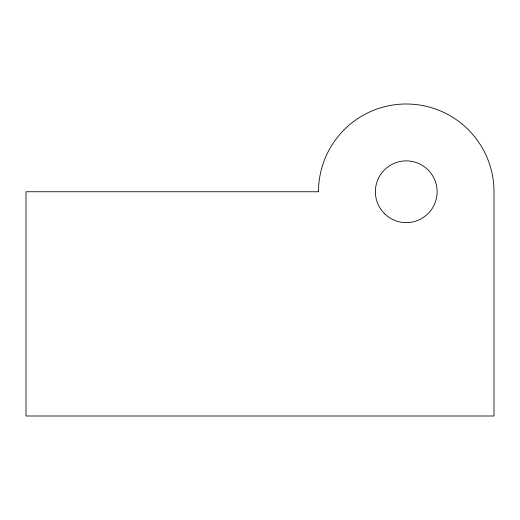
<?xml version="1.0" encoding="UTF-8"?>
<svg xmlns="http://www.w3.org/2000/svg" width="520" height="520" viewBox="0 0 520 520"><rect width="100%" height="100%" fill="white"/><g stroke="black" fill="none" stroke-linecap="round" stroke-linejoin="round"><path stroke-width="0.78" d="M318.5 191.75L26 191.75L26 416L494 416L494 191.75A87.75 87.75 0 0 0 406.25 104A87.75 87.75 0 0 0 318.5 191.75M384.416 213.583A30.875 30.875 0 0 0 436.072 199.739A30.875 30.875 0 0 0 398.262 161.928A30.875 30.875 0 0 0 384.416 213.583"/></g></svg>
